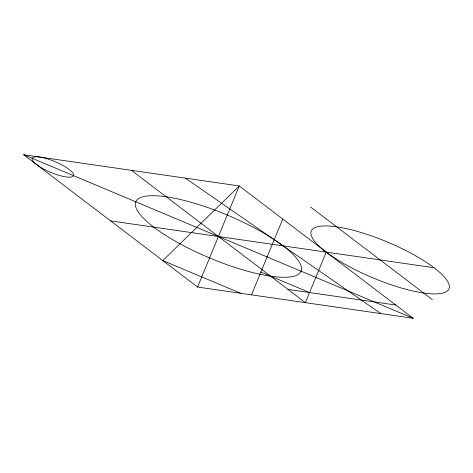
<?xml version="1.0" encoding="UTF-8"?>
<svg xmlns="http://www.w3.org/2000/svg" width="473" height="473" viewBox="0 0 473 473"><rect width="100%" height="100%" fill="white"/><g stroke="black" fill="none" stroke-linecap="round" stroke-linejoin="round"><path stroke-width="0.71" d="M197.578 287.046L239.267 185.954L23.65 154.73L197.578 287.046L413.195 318.27L239.267 185.954L162.789 260.582L240.698 293.29M251.482 294.85L282.753 219.034M326.234 252.115L305.387 302.655L131.459 170.345M110.611 220.885L434.043 267.73M287.992 289.429L395.8 305.038M23.65 154.73L413.195 318.27M260.86 272.105L309.555 292.551M185.363 178.15L380.854 313.587M310.566 206.997L432.316 299.616M335.434 258.512A74.687 19.328 22.8 0 0 448.298 290.032A74.687 19.328 22.8 0 0 356.677 231.214A74.687 19.328 22.8 0 0 335.434 258.512M164.781 234.815A89.622 23.195 22.8 0 0 300.219 272.631A89.622 23.195 22.8 0 0 190.27 202.054A89.622 23.195 22.8 0 0 164.781 234.815M39.454 166.573A22.408 5.8 22.8 0 0 73.315 176.027A22.408 5.8 22.8 0 0 45.828 158.384A22.408 5.8 22.8 0 0 39.454 166.573"/></g></svg>
